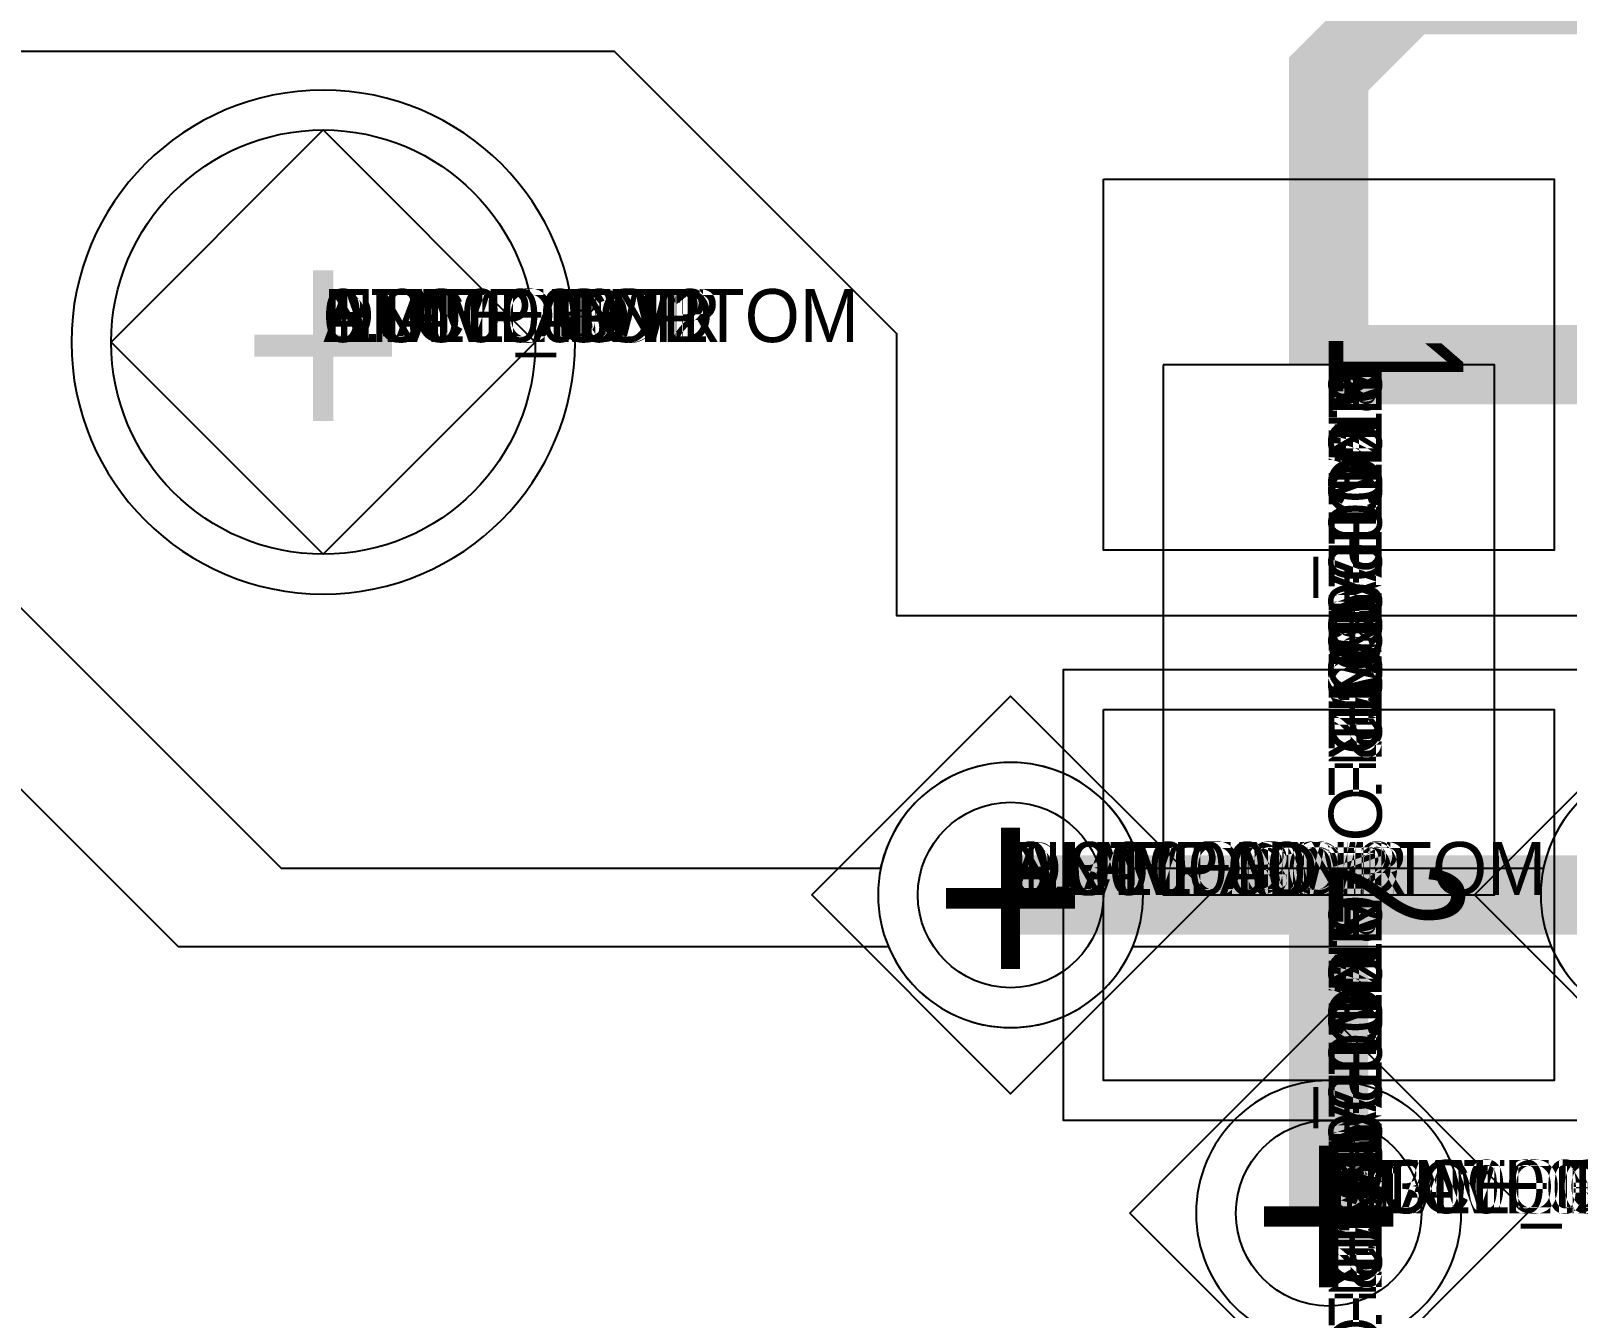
# Model space of a CAD drawing. Extents: x 0 to 323, y 0 to 320.
# Drawn here: x 39.2 to 45, y 9.84 to 14.66 of the extents above; entities that cross this region are included whole.
import ezdxf
from ezdxf.enums import TextEntityAlignment as Align

# ---------------------------------------------------------------- set-up
doc = ezdxf.new("R2010")
doc.units = 0
doc.header["$MEASUREMENT"] = 0
doc.layers.get('0').update_dxf_attribs({"linetype": 'CONTINUOUS'})
for name, color, linetype in [('CDN_FIGURES', 7, 'CONTINUOUS'), ('ETCH_BOTTOM', 7, 'CONTINUOUS'), ('ETCH_GND', 3, 'CONTINUOUS'), ('ETCH_INT1', 4, 'CONTINUOUS'), ('ETCH_INT2', 5, 'CONTINUOUS'), ('ETCH_PWR', 6, 'CONTINUOUS'), ('ETCH_TOP', 2, 'CONTINUOUS'), ('MANUFACTURING_NCLEGEND-1-6', 8, 'CONTINUOUS'), ('PACKAGE_GEOMETRY_ASSEMBLY_TOP', 11, 'CONTINUOUS'), ('PACKAGE_GEOMETRY_PIN_NUMBER', 9, 'CONTINUOUS')]:
    doc.layers.add(name, color=color, linetype=linetype)

# ---------------------------------------------------------------- blocks, each defined once
blk = doc.blocks.new('PAD_INFO')
for tag in ['SHAPE_TYPE', 'PAD_HEIGHT', 'PAD_LAYER', 'PAD_TYPE', 'PAD_WIDTH']:
    blk.add_attdef(tag, (0, 0), '', height=0.2)
at = {"flags": 2}
blk.add_attdef('CDN_TYPE', (0, 0), '', height=0.2, dxfattribs=at)
blk = doc.blocks.new('DRILL_INFO')
at = {"flags": 2}
blk.add_attdef('CDN_TYPE', (0, 0), '', height=0.2, dxfattribs=at)
for tag in ['FSHAPE', 'FCHAR', 'DRILL_HEIGHT', 'DIAMETER', 'PLATED', 'DRILL_WIDTH']:
    blk.add_attdef(tag, (0, 0), '', height=0.2)
blk = doc.blocks.new('VIA0700X0300')
at = {"layer": 'ETCH_BOTTOM'}
blk.add_circle((0, 0), 0.35, dxfattribs=at)
at = {"layer": 'ETCH_GND'}
blk.add_circle((0, 0), 0.35, dxfattribs=at)
at = {"layer": 'ETCH_INT1'}
blk.add_circle((0, 0), 0.35, dxfattribs=at)
at = {"layer": 'ETCH_INT2'}
blk.add_circle((0, 0), 0.35, dxfattribs=at)
at = {"layer": 'ETCH_PWR'}
blk.add_circle((0, 0), 0.35, dxfattribs=at)
at = {"layer": 'ETCH_TOP'}
blk.add_circle((0, 0), 0.35, dxfattribs=at)
ref = blk.add_blockref('PAD_INFO', (0, 0))
ref.add_attrib('PAD_LAYER', 'ETCH_TOP', (0, 0), dxfattribs={"height": 0.2})
ref.add_attrib('SHAPE_TYPE', 'NULL', (0, 0), dxfattribs={"height": 0.2})
ref.add_attrib('PAD_TYPE', 'ANTIPAD', (0, 0), dxfattribs={"height": 0.2})
ref.add_attrib('PAD_WIDTH', '0.000000', (0, 0), dxfattribs={"height": 0.2})
ref.add_attrib('PAD_HEIGHT', '0.000000', (0, 0), dxfattribs={"height": 0.2})
ref = blk.add_blockref('PAD_INFO', (0, 0))
ref.add_attrib('PAD_LAYER', 'ETCH_GND', (0, 0), dxfattribs={"height": 0.2})
ref.add_attrib('SHAPE_TYPE', 'NULL', (0, 0), dxfattribs={"height": 0.2})
ref.add_attrib('PAD_TYPE', 'ANTIPAD', (0, 0), dxfattribs={"height": 0.2})
ref.add_attrib('PAD_WIDTH', '0.000000', (0, 0), dxfattribs={"height": 0.2})
ref.add_attrib('PAD_HEIGHT', '0.000000', (0, 0), dxfattribs={"height": 0.2})
ref = blk.add_blockref('PAD_INFO', (0, 0))
ref.add_attrib('PAD_LAYER', 'ETCH_INT1', (0, 0), dxfattribs={"height": 0.2})
ref.add_attrib('SHAPE_TYPE', 'NULL', (0, 0), dxfattribs={"height": 0.2})
ref.add_attrib('PAD_TYPE', 'ANTIPAD', (0, 0), dxfattribs={"height": 0.2})
ref.add_attrib('PAD_WIDTH', '0.000000', (0, 0), dxfattribs={"height": 0.2})
ref.add_attrib('PAD_HEIGHT', '0.000000', (0, 0), dxfattribs={"height": 0.2})
ref = blk.add_blockref('PAD_INFO', (0, 0))
ref.add_attrib('PAD_LAYER', 'ETCH_INT2', (0, 0), dxfattribs={"height": 0.2})
ref.add_attrib('SHAPE_TYPE', 'NULL', (0, 0), dxfattribs={"height": 0.2})
ref.add_attrib('PAD_TYPE', 'ANTIPAD', (0, 0), dxfattribs={"height": 0.2})
ref.add_attrib('PAD_WIDTH', '0.000000', (0, 0), dxfattribs={"height": 0.2})
ref.add_attrib('PAD_HEIGHT', '0.000000', (0, 0), dxfattribs={"height": 0.2})
ref = blk.add_blockref('PAD_INFO', (0, 0))
ref.add_attrib('PAD_LAYER', 'ETCH_PWR', (0, 0), dxfattribs={"height": 0.2})
ref.add_attrib('SHAPE_TYPE', 'NULL', (0, 0), dxfattribs={"height": 0.2})
ref.add_attrib('PAD_TYPE', 'ANTIPAD', (0, 0), dxfattribs={"height": 0.2})
ref.add_attrib('PAD_WIDTH', '0.000000', (0, 0), dxfattribs={"height": 0.2})
ref.add_attrib('PAD_HEIGHT', '0.000000', (0, 0), dxfattribs={"height": 0.2})
ref = blk.add_blockref('PAD_INFO', (0, 0))
ref.add_attrib('PAD_LAYER', 'ETCH_BOTTOM', (0, 0), dxfattribs={"height": 0.2})
ref.add_attrib('SHAPE_TYPE', 'NULL', (0, 0), dxfattribs={"height": 0.2})
ref.add_attrib('PAD_TYPE', 'ANTIPAD', (0, 0), dxfattribs={"height": 0.2})
ref.add_attrib('PAD_WIDTH', '0.000000', (0, 0), dxfattribs={"height": 0.2})
ref.add_attrib('PAD_HEIGHT', '0.000000', (0, 0), dxfattribs={"height": 0.2})
ref = blk.add_blockref('PAD_INFO', (0, 0))
ref.add_attrib('PAD_LAYER', 'ETCH_TOP', (0, 0), dxfattribs={"height": 0.2})
ref.add_attrib('SHAPE_TYPE', 'NULL', (0, 0), dxfattribs={"height": 0.2})
ref.add_attrib('PAD_TYPE', 'THERMAL', (0, 0), dxfattribs={"height": 0.2})
ref.add_attrib('PAD_WIDTH', '0.000000', (0, 0), dxfattribs={"height": 0.2})
ref.add_attrib('PAD_HEIGHT', '0.000000', (0, 0), dxfattribs={"height": 0.2})
ref = blk.add_blockref('PAD_INFO', (0, 0))
ref.add_attrib('PAD_LAYER', 'ETCH_GND', (0, 0), dxfattribs={"height": 0.2})
ref.add_attrib('SHAPE_TYPE', 'NULL', (0, 0), dxfattribs={"height": 0.2})
ref.add_attrib('PAD_TYPE', 'THERMAL', (0, 0), dxfattribs={"height": 0.2})
ref.add_attrib('PAD_WIDTH', '0.000000', (0, 0), dxfattribs={"height": 0.2})
ref.add_attrib('PAD_HEIGHT', '0.000000', (0, 0), dxfattribs={"height": 0.2})
ref = blk.add_blockref('PAD_INFO', (0, 0))
ref.add_attrib('PAD_LAYER', 'ETCH_INT1', (0, 0), dxfattribs={"height": 0.2})
ref.add_attrib('SHAPE_TYPE', 'NULL', (0, 0), dxfattribs={"height": 0.2})
ref.add_attrib('PAD_TYPE', 'THERMAL', (0, 0), dxfattribs={"height": 0.2})
ref.add_attrib('PAD_WIDTH', '0.000000', (0, 0), dxfattribs={"height": 0.2})
ref.add_attrib('PAD_HEIGHT', '0.000000', (0, 0), dxfattribs={"height": 0.2})
ref = blk.add_blockref('PAD_INFO', (0, 0))
ref.add_attrib('PAD_LAYER', 'ETCH_INT2', (0, 0), dxfattribs={"height": 0.2})
ref.add_attrib('SHAPE_TYPE', 'NULL', (0, 0), dxfattribs={"height": 0.2})
ref.add_attrib('PAD_TYPE', 'THERMAL', (0, 0), dxfattribs={"height": 0.2})
ref.add_attrib('PAD_WIDTH', '0.000000', (0, 0), dxfattribs={"height": 0.2})
ref.add_attrib('PAD_HEIGHT', '0.000000', (0, 0), dxfattribs={"height": 0.2})
ref = blk.add_blockref('PAD_INFO', (0, 0))
ref.add_attrib('PAD_LAYER', 'ETCH_PWR', (0, 0), dxfattribs={"height": 0.2})
ref.add_attrib('SHAPE_TYPE', 'NULL', (0, 0), dxfattribs={"height": 0.2})
ref.add_attrib('PAD_TYPE', 'THERMAL', (0, 0), dxfattribs={"height": 0.2})
ref.add_attrib('PAD_WIDTH', '0.000000', (0, 0), dxfattribs={"height": 0.2})
ref.add_attrib('PAD_HEIGHT', '0.000000', (0, 0), dxfattribs={"height": 0.2})
ref = blk.add_blockref('PAD_INFO', (0, 0))
ref.add_attrib('PAD_LAYER', 'ETCH_BOTTOM', (0, 0), dxfattribs={"height": 0.2})
ref.add_attrib('SHAPE_TYPE', 'NULL', (0, 0), dxfattribs={"height": 0.2})
ref.add_attrib('PAD_TYPE', 'THERMAL', (0, 0), dxfattribs={"height": 0.2})
ref.add_attrib('PAD_WIDTH', '0.000000', (0, 0), dxfattribs={"height": 0.2})
ref.add_attrib('PAD_HEIGHT', '0.000000', (0, 0), dxfattribs={"height": 0.2})
ref = blk.add_blockref('PAD_INFO', (0, 0))
ref.add_attrib('PAD_LAYER', 'ETCH_TOP', (0, 0), dxfattribs={"height": 0.2})
ref.add_attrib('SHAPE_TYPE', 'CIRCLE', (0, 0), dxfattribs={"height": 0.2})
ref.add_attrib('PAD_TYPE', 'REGULAR', (0, 0), dxfattribs={"height": 0.2})
ref.add_attrib('PAD_WIDTH', '0.700000', (0, 0), dxfattribs={"height": 0.2})
ref.add_attrib('PAD_HEIGHT', '0.700000', (0, 0), dxfattribs={"height": 0.2})
ref = blk.add_blockref('PAD_INFO', (0, 0))
ref.add_attrib('PAD_LAYER', 'ETCH_GND', (0, 0), dxfattribs={"height": 0.2})
ref.add_attrib('SHAPE_TYPE', 'CIRCLE', (0, 0), dxfattribs={"height": 0.2})
ref.add_attrib('PAD_TYPE', 'REGULAR', (0, 0), dxfattribs={"height": 0.2})
ref.add_attrib('PAD_WIDTH', '0.700000', (0, 0), dxfattribs={"height": 0.2})
ref.add_attrib('PAD_HEIGHT', '0.700000', (0, 0), dxfattribs={"height": 0.2})
ref = blk.add_blockref('PAD_INFO', (0, 0))
ref.add_attrib('PAD_LAYER', 'ETCH_INT1', (0, 0), dxfattribs={"height": 0.2})
ref.add_attrib('SHAPE_TYPE', 'CIRCLE', (0, 0), dxfattribs={"height": 0.2})
ref.add_attrib('PAD_TYPE', 'REGULAR', (0, 0), dxfattribs={"height": 0.2})
ref.add_attrib('PAD_WIDTH', '0.700000', (0, 0), dxfattribs={"height": 0.2})
ref.add_attrib('PAD_HEIGHT', '0.700000', (0, 0), dxfattribs={"height": 0.2})
ref = blk.add_blockref('PAD_INFO', (0, 0))
ref.add_attrib('PAD_LAYER', 'ETCH_INT2', (0, 0), dxfattribs={"height": 0.2})
ref.add_attrib('SHAPE_TYPE', 'CIRCLE', (0, 0), dxfattribs={"height": 0.2})
ref.add_attrib('PAD_TYPE', 'REGULAR', (0, 0), dxfattribs={"height": 0.2})
ref.add_attrib('PAD_WIDTH', '0.700000', (0, 0), dxfattribs={"height": 0.2})
ref.add_attrib('PAD_HEIGHT', '0.700000', (0, 0), dxfattribs={"height": 0.2})
ref = blk.add_blockref('PAD_INFO', (0, 0))
ref.add_attrib('PAD_LAYER', 'ETCH_PWR', (0, 0), dxfattribs={"height": 0.2})
ref.add_attrib('SHAPE_TYPE', 'CIRCLE', (0, 0), dxfattribs={"height": 0.2})
ref.add_attrib('PAD_TYPE', 'REGULAR', (0, 0), dxfattribs={"height": 0.2})
ref.add_attrib('PAD_WIDTH', '0.700000', (0, 0), dxfattribs={"height": 0.2})
ref.add_attrib('PAD_HEIGHT', '0.700000', (0, 0), dxfattribs={"height": 0.2})
ref = blk.add_blockref('PAD_INFO', (0, 0))
ref.add_attrib('PAD_LAYER', 'ETCH_BOTTOM', (0, 0), dxfattribs={"height": 0.2})
ref.add_attrib('SHAPE_TYPE', 'CIRCLE', (0, 0), dxfattribs={"height": 0.2})
ref.add_attrib('PAD_TYPE', 'REGULAR', (0, 0), dxfattribs={"height": 0.2})
ref.add_attrib('PAD_WIDTH', '0.700000', (0, 0), dxfattribs={"height": 0.2})
ref.add_attrib('PAD_HEIGHT', '0.700000', (0, 0), dxfattribs={"height": 0.2})
ref = blk.add_blockref('DRILL_INFO', (0, 0))
ref.add_attrib('DIAMETER', '0.300000', (0, 0), dxfattribs={"height": 0.2})
ref.add_attrib('PLATED', 'PLATED', (0, 0), dxfattribs={"height": 0.2})
ref.add_attrib('FSHAPE', 'DIAMOND', (0, 0), dxfattribs={"height": 0.2})
ref.add_attrib('FCHAR', '+', (0, 0), dxfattribs={"height": 0.2})
ref.add_attrib('DRILL_WIDTH', '1.500000', (0, 0), dxfattribs={"height": 0.2})
ref.add_attrib('DRILL_HEIGHT', '1.500000', (0, 0), dxfattribs={"height": 0.2})
for tag in ['CDN_TYPE', 'PIN']:
    blk.add_attdef(tag, (0, 0), '', height=0.2)
at = {"flags": 2}
for tag in ['PSTKNAME', 'BBV']:
    blk.add_attdef(tag, (0, 0), '', height=0.2, dxfattribs=at)
blk = doc.blocks.new('FIGURE_DIAMOND')
at = {"layer": 'CDN_FIGURES'}
blk.add_lwpolyline([(-0.5, 0), (0, 0.5), (0.5, 0), (0, -0.5)], close=True, dxfattribs=at)
blk = doc.blocks.new('VIA1600X1000')
at = {"layer": 'ETCH_BOTTOM'}
blk.add_circle((0, 0), 0.8, dxfattribs=at)
at = {"layer": 'ETCH_GND'}
blk.add_circle((0, 0), 0.8, dxfattribs=at)
at = {"layer": 'ETCH_INT1'}
blk.add_circle((0, 0), 0.8, dxfattribs=at)
at = {"layer": 'ETCH_INT2'}
blk.add_circle((0, 0), 0.8, dxfattribs=at)
at = {"layer": 'ETCH_PWR'}
blk.add_circle((0, 0), 0.8, dxfattribs=at)
at = {"layer": 'ETCH_TOP'}
blk.add_circle((0, 0), 0.8, dxfattribs=at)
ref = blk.add_blockref('PAD_INFO', (0, 0))
ref.add_attrib('PAD_LAYER', 'ETCH_TOP', (0, 0), dxfattribs={"height": 0.2})
ref.add_attrib('SHAPE_TYPE', 'NULL', (0, 0), dxfattribs={"height": 0.2})
ref.add_attrib('PAD_TYPE', 'ANTIPAD', (0, 0), dxfattribs={"height": 0.2})
ref.add_attrib('PAD_WIDTH', '0.000000', (0, 0), dxfattribs={"height": 0.2})
ref.add_attrib('PAD_HEIGHT', '0.000000', (0, 0), dxfattribs={"height": 0.2})
ref = blk.add_blockref('PAD_INFO', (0, 0))
ref.add_attrib('PAD_LAYER', 'ETCH_GND', (0, 0), dxfattribs={"height": 0.2})
ref.add_attrib('SHAPE_TYPE', 'NULL', (0, 0), dxfattribs={"height": 0.2})
ref.add_attrib('PAD_TYPE', 'ANTIPAD', (0, 0), dxfattribs={"height": 0.2})
ref.add_attrib('PAD_WIDTH', '0.000000', (0, 0), dxfattribs={"height": 0.2})
ref.add_attrib('PAD_HEIGHT', '0.000000', (0, 0), dxfattribs={"height": 0.2})
ref = blk.add_blockref('PAD_INFO', (0, 0))
ref.add_attrib('PAD_LAYER', 'ETCH_INT1', (0, 0), dxfattribs={"height": 0.2})
ref.add_attrib('SHAPE_TYPE', 'NULL', (0, 0), dxfattribs={"height": 0.2})
ref.add_attrib('PAD_TYPE', 'ANTIPAD', (0, 0), dxfattribs={"height": 0.2})
ref.add_attrib('PAD_WIDTH', '0.000000', (0, 0), dxfattribs={"height": 0.2})
ref.add_attrib('PAD_HEIGHT', '0.000000', (0, 0), dxfattribs={"height": 0.2})
ref = blk.add_blockref('PAD_INFO', (0, 0))
ref.add_attrib('PAD_LAYER', 'ETCH_INT2', (0, 0), dxfattribs={"height": 0.2})
ref.add_attrib('SHAPE_TYPE', 'NULL', (0, 0), dxfattribs={"height": 0.2})
ref.add_attrib('PAD_TYPE', 'ANTIPAD', (0, 0), dxfattribs={"height": 0.2})
ref.add_attrib('PAD_WIDTH', '0.000000', (0, 0), dxfattribs={"height": 0.2})
ref.add_attrib('PAD_HEIGHT', '0.000000', (0, 0), dxfattribs={"height": 0.2})
ref = blk.add_blockref('PAD_INFO', (0, 0))
ref.add_attrib('PAD_LAYER', 'ETCH_PWR', (0, 0), dxfattribs={"height": 0.2})
ref.add_attrib('SHAPE_TYPE', 'NULL', (0, 0), dxfattribs={"height": 0.2})
ref.add_attrib('PAD_TYPE', 'ANTIPAD', (0, 0), dxfattribs={"height": 0.2})
ref.add_attrib('PAD_WIDTH', '0.000000', (0, 0), dxfattribs={"height": 0.2})
ref.add_attrib('PAD_HEIGHT', '0.000000', (0, 0), dxfattribs={"height": 0.2})
ref = blk.add_blockref('PAD_INFO', (0, 0))
ref.add_attrib('PAD_LAYER', 'ETCH_BOTTOM', (0, 0), dxfattribs={"height": 0.2})
ref.add_attrib('SHAPE_TYPE', 'NULL', (0, 0), dxfattribs={"height": 0.2})
ref.add_attrib('PAD_TYPE', 'ANTIPAD', (0, 0), dxfattribs={"height": 0.2})
ref.add_attrib('PAD_WIDTH', '0.000000', (0, 0), dxfattribs={"height": 0.2})
ref.add_attrib('PAD_HEIGHT', '0.000000', (0, 0), dxfattribs={"height": 0.2})
ref = blk.add_blockref('PAD_INFO', (0, 0))
ref.add_attrib('PAD_LAYER', 'ETCH_TOP', (0, 0), dxfattribs={"height": 0.2})
ref.add_attrib('SHAPE_TYPE', 'NULL', (0, 0), dxfattribs={"height": 0.2})
ref.add_attrib('PAD_TYPE', 'THERMAL', (0, 0), dxfattribs={"height": 0.2})
ref.add_attrib('PAD_WIDTH', '0.000000', (0, 0), dxfattribs={"height": 0.2})
ref.add_attrib('PAD_HEIGHT', '0.000000', (0, 0), dxfattribs={"height": 0.2})
ref = blk.add_blockref('PAD_INFO', (0, 0))
ref.add_attrib('PAD_LAYER', 'ETCH_GND', (0, 0), dxfattribs={"height": 0.2})
ref.add_attrib('SHAPE_TYPE', 'NULL', (0, 0), dxfattribs={"height": 0.2})
ref.add_attrib('PAD_TYPE', 'THERMAL', (0, 0), dxfattribs={"height": 0.2})
ref.add_attrib('PAD_WIDTH', '0.000000', (0, 0), dxfattribs={"height": 0.2})
ref.add_attrib('PAD_HEIGHT', '0.000000', (0, 0), dxfattribs={"height": 0.2})
ref = blk.add_blockref('PAD_INFO', (0, 0))
ref.add_attrib('PAD_LAYER', 'ETCH_INT1', (0, 0), dxfattribs={"height": 0.2})
ref.add_attrib('SHAPE_TYPE', 'NULL', (0, 0), dxfattribs={"height": 0.2})
ref.add_attrib('PAD_TYPE', 'THERMAL', (0, 0), dxfattribs={"height": 0.2})
ref.add_attrib('PAD_WIDTH', '0.000000', (0, 0), dxfattribs={"height": 0.2})
ref.add_attrib('PAD_HEIGHT', '0.000000', (0, 0), dxfattribs={"height": 0.2})
ref = blk.add_blockref('PAD_INFO', (0, 0))
ref.add_attrib('PAD_LAYER', 'ETCH_INT2', (0, 0), dxfattribs={"height": 0.2})
ref.add_attrib('SHAPE_TYPE', 'NULL', (0, 0), dxfattribs={"height": 0.2})
ref.add_attrib('PAD_TYPE', 'THERMAL', (0, 0), dxfattribs={"height": 0.2})
ref.add_attrib('PAD_WIDTH', '0.000000', (0, 0), dxfattribs={"height": 0.2})
ref.add_attrib('PAD_HEIGHT', '0.000000', (0, 0), dxfattribs={"height": 0.2})
ref = blk.add_blockref('PAD_INFO', (0, 0))
ref.add_attrib('PAD_LAYER', 'ETCH_PWR', (0, 0), dxfattribs={"height": 0.2})
ref.add_attrib('SHAPE_TYPE', 'NULL', (0, 0), dxfattribs={"height": 0.2})
ref.add_attrib('PAD_TYPE', 'THERMAL', (0, 0), dxfattribs={"height": 0.2})
ref.add_attrib('PAD_WIDTH', '0.000000', (0, 0), dxfattribs={"height": 0.2})
ref.add_attrib('PAD_HEIGHT', '0.000000', (0, 0), dxfattribs={"height": 0.2})
ref = blk.add_blockref('PAD_INFO', (0, 0))
ref.add_attrib('PAD_LAYER', 'ETCH_BOTTOM', (0, 0), dxfattribs={"height": 0.2})
ref.add_attrib('SHAPE_TYPE', 'NULL', (0, 0), dxfattribs={"height": 0.2})
ref.add_attrib('PAD_TYPE', 'THERMAL', (0, 0), dxfattribs={"height": 0.2})
ref.add_attrib('PAD_WIDTH', '0.000000', (0, 0), dxfattribs={"height": 0.2})
ref.add_attrib('PAD_HEIGHT', '0.000000', (0, 0), dxfattribs={"height": 0.2})
ref = blk.add_blockref('DRILL_INFO', (0, 0))
ref.add_attrib('DIAMETER', '1.000000', (0, 0), dxfattribs={"height": 0.2})
ref.add_attrib('PLATED', 'PLATED', (0, 0), dxfattribs={"height": 0.2})
ref.add_attrib('FSHAPE', 'DIAMOND', (0, 0), dxfattribs={"height": 0.2})
ref.add_attrib('FCHAR', '+', (0, 0), dxfattribs={"height": 0.2})
ref.add_attrib('DRILL_WIDTH', '1.600000', (0, 0), dxfattribs={"height": 0.2})
ref.add_attrib('DRILL_HEIGHT', '1.600000', (0, 0), dxfattribs={"height": 0.2})
ref = blk.add_blockref('PAD_INFO', (0, 0))
ref.add_attrib('PAD_LAYER', 'ETCH_TOP', (0, 0), dxfattribs={"height": 0.2})
ref.add_attrib('SHAPE_TYPE', 'CIRCLE', (0, 0), dxfattribs={"height": 0.2})
ref.add_attrib('PAD_TYPE', 'REGULAR', (0, 0), dxfattribs={"height": 0.2})
ref.add_attrib('PAD_WIDTH', '1.600000', (0, 0), dxfattribs={"height": 0.2})
ref.add_attrib('PAD_HEIGHT', '1.600000', (0, 0), dxfattribs={"height": 0.2})
ref = blk.add_blockref('PAD_INFO', (0, 0))
ref.add_attrib('PAD_LAYER', 'ETCH_GND', (0, 0), dxfattribs={"height": 0.2})
ref.add_attrib('SHAPE_TYPE', 'CIRCLE', (0, 0), dxfattribs={"height": 0.2})
ref.add_attrib('PAD_TYPE', 'REGULAR', (0, 0), dxfattribs={"height": 0.2})
ref.add_attrib('PAD_WIDTH', '1.600000', (0, 0), dxfattribs={"height": 0.2})
ref.add_attrib('PAD_HEIGHT', '1.600000', (0, 0), dxfattribs={"height": 0.2})
ref = blk.add_blockref('PAD_INFO', (0, 0))
ref.add_attrib('PAD_LAYER', 'ETCH_INT1', (0, 0), dxfattribs={"height": 0.2})
ref.add_attrib('SHAPE_TYPE', 'CIRCLE', (0, 0), dxfattribs={"height": 0.2})
ref.add_attrib('PAD_TYPE', 'REGULAR', (0, 0), dxfattribs={"height": 0.2})
ref.add_attrib('PAD_WIDTH', '1.600000', (0, 0), dxfattribs={"height": 0.2})
ref.add_attrib('PAD_HEIGHT', '1.600000', (0, 0), dxfattribs={"height": 0.2})
ref = blk.add_blockref('PAD_INFO', (0, 0))
ref.add_attrib('PAD_LAYER', 'ETCH_INT2', (0, 0), dxfattribs={"height": 0.2})
ref.add_attrib('SHAPE_TYPE', 'CIRCLE', (0, 0), dxfattribs={"height": 0.2})
ref.add_attrib('PAD_TYPE', 'REGULAR', (0, 0), dxfattribs={"height": 0.2})
ref.add_attrib('PAD_WIDTH', '1.600000', (0, 0), dxfattribs={"height": 0.2})
ref.add_attrib('PAD_HEIGHT', '1.600000', (0, 0), dxfattribs={"height": 0.2})
ref = blk.add_blockref('PAD_INFO', (0, 0))
ref.add_attrib('PAD_LAYER', 'ETCH_PWR', (0, 0), dxfattribs={"height": 0.2})
ref.add_attrib('SHAPE_TYPE', 'CIRCLE', (0, 0), dxfattribs={"height": 0.2})
ref.add_attrib('PAD_TYPE', 'REGULAR', (0, 0), dxfattribs={"height": 0.2})
ref.add_attrib('PAD_WIDTH', '1.600000', (0, 0), dxfattribs={"height": 0.2})
ref.add_attrib('PAD_HEIGHT', '1.600000', (0, 0), dxfattribs={"height": 0.2})
ref = blk.add_blockref('PAD_INFO', (0, 0))
ref.add_attrib('PAD_LAYER', 'ETCH_BOTTOM', (0, 0), dxfattribs={"height": 0.2})
ref.add_attrib('SHAPE_TYPE', 'CIRCLE', (0, 0), dxfattribs={"height": 0.2})
ref.add_attrib('PAD_TYPE', 'REGULAR', (0, 0), dxfattribs={"height": 0.2})
ref.add_attrib('PAD_WIDTH', '1.600000', (0, 0), dxfattribs={"height": 0.2})
ref.add_attrib('PAD_HEIGHT', '1.600000', (0, 0), dxfattribs={"height": 0.2})
for tag in ['CDN_TYPE', 'PIN']:
    blk.add_attdef(tag, (0, 0), '', height=0.2)
at = {"flags": 2}
for tag in ['PSTKNAME', 'BBV']:
    blk.add_attdef(tag, (0, 0), '', height=0.2, dxfattribs=at)
blk = doc.blocks.new('RC1400X1700TS')
at = {"layer": 'ETCH_TOP'}
blk.add_lwpolyline([(-0.7, -0.85), (-0.7, 0.85), (0.7, 0.85), (0.7, -0.85)], close=True, dxfattribs=at)
ref = blk.add_blockref('PAD_INFO', (0, 0))
ref.add_attrib('PAD_LAYER', 'ETCH_TOP', (0, 0), dxfattribs={"height": 0.2})
ref.add_attrib('SHAPE_TYPE', 'NULL', (0, 0), dxfattribs={"height": 0.2})
ref.add_attrib('PAD_TYPE', 'ANTIPAD', (0, 0), dxfattribs={"height": 0.2})
ref.add_attrib('PAD_WIDTH', '0.000000', (0, 0), dxfattribs={"height": 0.2})
ref.add_attrib('PAD_HEIGHT', '0.000000', (0, 0), dxfattribs={"height": 0.2})
ref = blk.add_blockref('PAD_INFO', (0, 0))
ref.add_attrib('PAD_LAYER', 'ETCH_GND', (0, 0), dxfattribs={"height": 0.2})
ref.add_attrib('SHAPE_TYPE', 'NULL', (0, 0), dxfattribs={"height": 0.2})
ref.add_attrib('PAD_TYPE', 'ANTIPAD', (0, 0), dxfattribs={"height": 0.2})
ref.add_attrib('PAD_WIDTH', '0.000000', (0, 0), dxfattribs={"height": 0.2})
ref.add_attrib('PAD_HEIGHT', '0.000000', (0, 0), dxfattribs={"height": 0.2})
ref = blk.add_blockref('PAD_INFO', (0, 0))
ref.add_attrib('PAD_LAYER', 'ETCH_INT1', (0, 0), dxfattribs={"height": 0.2})
ref.add_attrib('SHAPE_TYPE', 'NULL', (0, 0), dxfattribs={"height": 0.2})
ref.add_attrib('PAD_TYPE', 'ANTIPAD', (0, 0), dxfattribs={"height": 0.2})
ref.add_attrib('PAD_WIDTH', '0.000000', (0, 0), dxfattribs={"height": 0.2})
ref.add_attrib('PAD_HEIGHT', '0.000000', (0, 0), dxfattribs={"height": 0.2})
ref = blk.add_blockref('PAD_INFO', (0, 0))
ref.add_attrib('PAD_LAYER', 'ETCH_INT2', (0, 0), dxfattribs={"height": 0.2})
ref.add_attrib('SHAPE_TYPE', 'NULL', (0, 0), dxfattribs={"height": 0.2})
ref.add_attrib('PAD_TYPE', 'ANTIPAD', (0, 0), dxfattribs={"height": 0.2})
ref.add_attrib('PAD_WIDTH', '0.000000', (0, 0), dxfattribs={"height": 0.2})
ref.add_attrib('PAD_HEIGHT', '0.000000', (0, 0), dxfattribs={"height": 0.2})
ref = blk.add_blockref('PAD_INFO', (0, 0))
ref.add_attrib('PAD_LAYER', 'ETCH_PWR', (0, 0), dxfattribs={"height": 0.2})
ref.add_attrib('SHAPE_TYPE', 'NULL', (0, 0), dxfattribs={"height": 0.2})
ref.add_attrib('PAD_TYPE', 'ANTIPAD', (0, 0), dxfattribs={"height": 0.2})
ref.add_attrib('PAD_WIDTH', '0.000000', (0, 0), dxfattribs={"height": 0.2})
ref.add_attrib('PAD_HEIGHT', '0.000000', (0, 0), dxfattribs={"height": 0.2})
ref = blk.add_blockref('PAD_INFO', (0, 0))
ref.add_attrib('PAD_LAYER', 'ETCH_BOTTOM', (0, 0), dxfattribs={"height": 0.2})
ref.add_attrib('SHAPE_TYPE', 'NULL', (0, 0), dxfattribs={"height": 0.2})
ref.add_attrib('PAD_TYPE', 'ANTIPAD', (0, 0), dxfattribs={"height": 0.2})
ref.add_attrib('PAD_WIDTH', '0.000000', (0, 0), dxfattribs={"height": 0.2})
ref.add_attrib('PAD_HEIGHT', '0.000000', (0, 0), dxfattribs={"height": 0.2})
ref = blk.add_blockref('PAD_INFO', (0, 0))
ref.add_attrib('PAD_LAYER', 'ETCH_TOP', (0, 0), dxfattribs={"height": 0.2})
ref.add_attrib('SHAPE_TYPE', 'NULL', (0, 0), dxfattribs={"height": 0.2})
ref.add_attrib('PAD_TYPE', 'THERMAL', (0, 0), dxfattribs={"height": 0.2})
ref.add_attrib('PAD_WIDTH', '0.000000', (0, 0), dxfattribs={"height": 0.2})
ref.add_attrib('PAD_HEIGHT', '0.000000', (0, 0), dxfattribs={"height": 0.2})
ref = blk.add_blockref('PAD_INFO', (0, 0))
ref.add_attrib('PAD_LAYER', 'ETCH_GND', (0, 0), dxfattribs={"height": 0.2})
ref.add_attrib('SHAPE_TYPE', 'NULL', (0, 0), dxfattribs={"height": 0.2})
ref.add_attrib('PAD_TYPE', 'THERMAL', (0, 0), dxfattribs={"height": 0.2})
ref.add_attrib('PAD_WIDTH', '0.000000', (0, 0), dxfattribs={"height": 0.2})
ref.add_attrib('PAD_HEIGHT', '0.000000', (0, 0), dxfattribs={"height": 0.2})
ref = blk.add_blockref('PAD_INFO', (0, 0))
ref.add_attrib('PAD_LAYER', 'ETCH_INT1', (0, 0), dxfattribs={"height": 0.2})
ref.add_attrib('SHAPE_TYPE', 'NULL', (0, 0), dxfattribs={"height": 0.2})
ref.add_attrib('PAD_TYPE', 'THERMAL', (0, 0), dxfattribs={"height": 0.2})
ref.add_attrib('PAD_WIDTH', '0.000000', (0, 0), dxfattribs={"height": 0.2})
ref.add_attrib('PAD_HEIGHT', '0.000000', (0, 0), dxfattribs={"height": 0.2})
ref = blk.add_blockref('PAD_INFO', (0, 0))
ref.add_attrib('PAD_LAYER', 'ETCH_INT2', (0, 0), dxfattribs={"height": 0.2})
ref.add_attrib('SHAPE_TYPE', 'NULL', (0, 0), dxfattribs={"height": 0.2})
ref.add_attrib('PAD_TYPE', 'THERMAL', (0, 0), dxfattribs={"height": 0.2})
ref.add_attrib('PAD_WIDTH', '0.000000', (0, 0), dxfattribs={"height": 0.2})
ref.add_attrib('PAD_HEIGHT', '0.000000', (0, 0), dxfattribs={"height": 0.2})
ref = blk.add_blockref('PAD_INFO', (0, 0))
ref.add_attrib('PAD_LAYER', 'ETCH_PWR', (0, 0), dxfattribs={"height": 0.2})
ref.add_attrib('SHAPE_TYPE', 'NULL', (0, 0), dxfattribs={"height": 0.2})
ref.add_attrib('PAD_TYPE', 'THERMAL', (0, 0), dxfattribs={"height": 0.2})
ref.add_attrib('PAD_WIDTH', '0.000000', (0, 0), dxfattribs={"height": 0.2})
ref.add_attrib('PAD_HEIGHT', '0.000000', (0, 0), dxfattribs={"height": 0.2})
ref = blk.add_blockref('PAD_INFO', (0, 0))
ref.add_attrib('PAD_LAYER', 'ETCH_BOTTOM', (0, 0), dxfattribs={"height": 0.2})
ref.add_attrib('SHAPE_TYPE', 'NULL', (0, 0), dxfattribs={"height": 0.2})
ref.add_attrib('PAD_TYPE', 'THERMAL', (0, 0), dxfattribs={"height": 0.2})
ref.add_attrib('PAD_WIDTH', '0.000000', (0, 0), dxfattribs={"height": 0.2})
ref.add_attrib('PAD_HEIGHT', '0.000000', (0, 0), dxfattribs={"height": 0.2})
ref = blk.add_blockref('PAD_INFO', (0, 0))
ref.add_attrib('PAD_LAYER', 'ETCH_GND', (0, 0), dxfattribs={"height": 0.2})
ref.add_attrib('SHAPE_TYPE', 'NULL', (0, 0), dxfattribs={"height": 0.2})
ref.add_attrib('PAD_TYPE', 'REGULAR', (0, 0), dxfattribs={"height": 0.2})
ref.add_attrib('PAD_WIDTH', '0.000000', (0, 0), dxfattribs={"height": 0.2})
ref.add_attrib('PAD_HEIGHT', '0.000000', (0, 0), dxfattribs={"height": 0.2})
ref = blk.add_blockref('PAD_INFO', (0, 0))
ref.add_attrib('PAD_LAYER', 'ETCH_INT1', (0, 0), dxfattribs={"height": 0.2})
ref.add_attrib('SHAPE_TYPE', 'NULL', (0, 0), dxfattribs={"height": 0.2})
ref.add_attrib('PAD_TYPE', 'REGULAR', (0, 0), dxfattribs={"height": 0.2})
ref.add_attrib('PAD_WIDTH', '0.000000', (0, 0), dxfattribs={"height": 0.2})
ref.add_attrib('PAD_HEIGHT', '0.000000', (0, 0), dxfattribs={"height": 0.2})
ref = blk.add_blockref('PAD_INFO', (0, 0))
ref.add_attrib('PAD_LAYER', 'ETCH_INT2', (0, 0), dxfattribs={"height": 0.2})
ref.add_attrib('SHAPE_TYPE', 'NULL', (0, 0), dxfattribs={"height": 0.2})
ref.add_attrib('PAD_TYPE', 'REGULAR', (0, 0), dxfattribs={"height": 0.2})
ref.add_attrib('PAD_WIDTH', '0.000000', (0, 0), dxfattribs={"height": 0.2})
ref.add_attrib('PAD_HEIGHT', '0.000000', (0, 0), dxfattribs={"height": 0.2})
ref = blk.add_blockref('PAD_INFO', (0, 0))
ref.add_attrib('PAD_LAYER', 'ETCH_PWR', (0, 0), dxfattribs={"height": 0.2})
ref.add_attrib('SHAPE_TYPE', 'NULL', (0, 0), dxfattribs={"height": 0.2})
ref.add_attrib('PAD_TYPE', 'REGULAR', (0, 0), dxfattribs={"height": 0.2})
ref.add_attrib('PAD_WIDTH', '0.000000', (0, 0), dxfattribs={"height": 0.2})
ref.add_attrib('PAD_HEIGHT', '0.000000', (0, 0), dxfattribs={"height": 0.2})
ref = blk.add_blockref('PAD_INFO', (0, 0))
ref.add_attrib('PAD_LAYER', 'ETCH_BOTTOM', (0, 0), dxfattribs={"height": 0.2})
ref.add_attrib('SHAPE_TYPE', 'NULL', (0, 0), dxfattribs={"height": 0.2})
ref.add_attrib('PAD_TYPE', 'REGULAR', (0, 0), dxfattribs={"height": 0.2})
ref.add_attrib('PAD_WIDTH', '0.000000', (0, 0), dxfattribs={"height": 0.2})
ref.add_attrib('PAD_HEIGHT', '0.000000', (0, 0), dxfattribs={"height": 0.2})
ref = blk.add_blockref('DRILL_INFO', (0, 0))
ref.add_attrib('DIAMETER', '0.000000', (0, 0), dxfattribs={"height": 0.2})
ref.add_attrib('PLATED', 'PLATED', (0, 0), dxfattribs={"height": 0.2})
ref.add_attrib('FSHAPE', 'NULL', (0, 0), dxfattribs={"height": 0.2})
ref.add_attrib('DRILL_WIDTH', '0.000000', (0, 0), dxfattribs={"height": 0.2})
ref.add_attrib('DRILL_HEIGHT', '0.000000', (0, 0), dxfattribs={"height": 0.2})
ref = blk.add_blockref('PAD_INFO', (0, 0))
ref.add_attrib('PAD_LAYER', 'ETCH_TOP', (0, 0), dxfattribs={"height": 0.2})
ref.add_attrib('SHAPE_TYPE', 'RECTANGLE', (0, 0), dxfattribs={"height": 0.2})
ref.add_attrib('PAD_TYPE', 'REGULAR', (0, 0), dxfattribs={"height": 0.2})
ref.add_attrib('PAD_WIDTH', '1.400000', (0, 0), dxfattribs={"height": 0.2})
ref.add_attrib('PAD_HEIGHT', '1.700000', (0, 0), dxfattribs={"height": 0.2})
for tag in ['CDN_TYPE', 'PIN']:
    blk.add_attdef(tag, (0, 0), '', height=0.2)
at = {"flags": 2}
for tag in ['PSTKNAME', 'BBV']:
    blk.add_attdef(tag, (0, 0), '', height=0.2, dxfattribs=at)
blk = doc.blocks.new('F91')
at = {"layer": 'PACKAGE_GEOMETRY_ASSEMBLY_TOP'}
blk.add_lwpolyline([(0, -0.625), (2, -0.625), (2, 0.625), (0, 0.625)], close=True, dxfattribs=at)
at = {"layer": 'ETCH_TOP'}
ref = blk.add_blockref('RC1400X1700TS', (0, 0), dxfattribs=at)
ref.add_attrib('CDN_TYPE', 'PIN', (0, 0), dxfattribs={"height": 0.2})
ref.add_attrib('PIN', '1', (0, 0), dxfattribs={"height": 0.2})
ref = blk.add_blockref('RC1400X1700TS', (2, 0), dxfattribs=at)
ref.add_attrib('CDN_TYPE', 'PIN', (0, 0), dxfattribs={"height": 0.2})
ref.add_attrib('PIN', '2', (0, 0), dxfattribs={"height": 0.2})
at = {"flags": 2}
for tag in ['SYMBOL_TYPE', 'CDN_TYPE', 'REFDES']:
    blk.add_attdef(tag, (0, 0), '', height=0.2, dxfattribs=at)

msp = doc.modelspace()

# ---------------------------------------------------------------- linework, layer by layer
at = {"layer": 'ETCH_INT1'}
for points in [[(51.7, 11.5), (45.8915, 11.5), (45.881, 11.5368, 0.75525), (44.919, 11.5368), (44.9085, 11.5), (43.3915, 11.5), (43.381, 11.5368, 0.75525), (42.419, 11.5368), (42.4085, 11.5), (40.15, 11.5), (36.033, 15.617), (36.033, 17.538), (36, 17.538), (35.6, 17.938), (35.6, 24.4), (35.65, 24.45), (39.15, 24.45), (43.775, 19.825), (45.425, 19.825), (45.85, 20.25), (52.55, 20.25)], [(35.342, 17.688), (35.633, 17.397), (35.836, 17.397), (35.836, 15.13), (39.76, 11.206), (42.438, 11.206), (42.452, 11.1778, 0.620261), (43.348, 11.1778), (43.362, 11.206), (44.938, 11.206), (44.952, 11.1778, 0.620261), (45.848, 11.1778), (45.862, 11.206), (51.678, 11.206), (52.346, 11.874)]]:
    msp.add_lwpolyline(points, format="xyb", dxfattribs=at)
for points in [[(41.2571, 13.485, 1), (39.3569, 13.485, 1)], [(44.1, 10.7001, 1), (44.1, 9.6999, 1)]]:
    msp.add_lwpolyline(points, format="xyb", close=True, dxfattribs=at)
at = {"layer": 'ETCH_PWR'}
for points in [[(40.307, 14.4351, 1), (40.307, 12.5349, 1)], [(42.9, 11.9001, 1), (42.9, 10.8999, 1)], [(45.4, 11.9001, 1), (45.4, 10.8999, 1)], [(44.1, 10.7001, 1), (44.1, 9.6999, 1)]]:
    msp.add_lwpolyline(points, format="xyb", close=True, dxfattribs=at)
at = {"layer": 'ETCH_TOP'}
for points in [[(46.468, 17.745, 0.3, 0.3, 0), (46.468, 15.864, 0.3, 0.3, 0), (45.4, 14.796, 0.3, 0.3, 0), (44.4, 14.796, 0.3, 0.3, 0), (44.1, 14.496, 0.3, 0.3, 0), (44.1, 13.4, 0.3, 0.3, 0)], [(44.1, 13.4, 0.3, 0.3, 0), (45.6307, 13.4, 0.3, 0.3, 0), (45.6807, 13.35, 0.3, 0.3, 0), (46.2193, 13.35, 0.3, 0.3, 0), (46.2693, 13.4, 0.3, 0.3, 0), (47.3, 13.4, 0.3, 0.3, 0)], [(44.1, 11.4, 0.3, 0.3, 0), (42.9, 11.4, 0.3, 0.3, 0)], [(44.1, 11.4, 0.3, 0.3, 0), (45.4, 11.4, 0.3, 0.3, 0)], [(44.1, 11.4, 0.3, 0.3, 0), (44.1, 10.2, 0.3, 0.3, 0)]]:
    msp.add_lwpolyline(points, format="xyseb", dxfattribs=at)
for points in [[(35.152, 6.069), (34.487, 6.734), (34.487, 14.382), (34.687, 14.582), (41.405, 14.582), (42.469, 13.518), (42.469, 12.454), (46.26, 12.454), (46.792, 11.922), (46.792, 6.335), (46.526, 6.069)], [(45.1001, 10.5499), (43.0999, 10.5499), (43.0999, 12.2501), (45.1001, 12.2501)]]:
    msp.add_lwpolyline(points, close=True, dxfattribs=at)

# ---------------------------------------------------------------- block references
at = {"rotation": 270}
msp.add_blockref('F91', (44.1, 13.4), dxfattribs=at)
at = {"layer": 'ETCH_TOP'}
for name, p in [('VIA1600X1000', (40.307, 13.485)), ('VIA0700X0300', (42.9, 11.4)), ('VIA0700X0300', (44.1, 10.2))]:
    msp.add_blockref(name, p, dxfattribs=at)
at = {"layer": 'MANUFACTURING_NCLEGEND-1-6'}
for p, xscale, yscale in [((40.307, 13.485), 1.6, 1.6), ((42.9, 11.4), 1.5, 1.5), ((45.4, 11.4), 1.5, 1.5), ((44.1, 10.2), 1.5, 1.5)]:
    msp.add_blockref('FIGURE_DIAMOND', p, dxfattribs=dict(at, xscale=xscale, yscale=yscale))

# ---------------------------------------------------------------- texts
for height, p in [(0.8, (40.307, 13.485)), (0.75, (42.9, 11.4)), (0.75, (44.1, 10.2))]:
    msp.add_text('+', height=height, dxfattribs=at).set_placement(p, align=Align.MIDDLE_CENTER)
at = {"layer": 'PACKAGE_GEOMETRY_PIN_NUMBER', "width": 0.649606}
for s, p in [('1', (44.1, 13.4)), ('2', (44.1, 11.4))]:
    msp.add_text(s, height=0.508, rotation=270, dxfattribs=at).set_placement(p, align=Align.CENTER)

doc.saveas('drawing.dxf')
